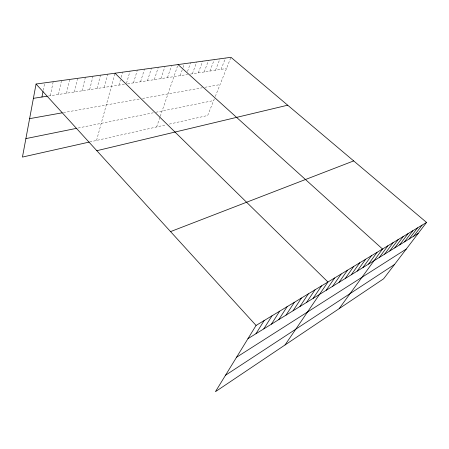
<?xml version="1.0" encoding="UTF-8"?>
<svg xmlns="http://www.w3.org/2000/svg" width="449" height="449" viewBox="0 0 449 449"><rect width="100%" height="100%" fill="white"/><g stroke="black" fill="none" stroke-linecap="round" stroke-linejoin="round"><path stroke-width="0.34" stroke-dasharray="2.25 1.68" d="M43.267 90.266L44.591 83.52M50.31 95.721L53.201 81.684M58.505 94.453L61.496 80.545M66.531 93.218L69.617 79.434M74.394 92L77.576 78.339M82.094 90.81L85.366 77.273M89.643 89.648L92.999 76.229M97.046 88.504L100.481 75.202M104.297 87.381L107.811 74.197M96.546 140.442L115 73.209M118.929 85.125L120.394 79.944M121.129 77.351L122.594 72.171M126.483 83.346L130.03 71.15M133.51 82.874L137.31 70.151M140.576 81.78L144.449 69.174M147.508 80.708L151.436 68.214M154.299 79.664L158.289 67.277M160.961 78.631L165.002 66.357M167.494 77.626L171.585 65.453M156.622 126.955L160.046 116.981M160.248 116.392L178.045 64.566M180.184 75.662L182.833 68.108M183.052 67.479L184.376 63.702M187.53 71.413L190.589 62.849M192.408 73.776L196.679 62.013M198.346 72.861L202.662 61.193M204.183 71.958L208.532 60.385M209.907 71.071L214.296 59.599M215.531 70.207L219.954 58.819M221.06 69.354L225.51 58.061M214.364 98.808L207.685 115.494L168.672 124.255M215.301 96.473L230.966 57.309M89.749 141.968L166.018 124.85M78.154 128.016L153.289 112.794M155.837 112.278L213.662 100.559M63.421 112.609L139.841 98.943M142.563 98.454L202.353 87.763M204.851 87.314L220.049 84.597M48.38 96.019L124.957 84.193M127.606 83.783L187.699 74.506M190.387 74.091L226.487 68.512"/><path stroke-width="0.67" d="M426.55 222.429L256.07 325.441L215.43 391.691L383.62 278.79L426.55 222.429L230.966 57.309L36.06 84.036L22.45 157.071L89.121 142.108M41.942 97.012L43.003 91.618M255.981 333.702L264.158 320.558M263.793 328.876L272.021 315.804M271.398 324.172L279.676 311.179M278.807 319.593L287.124 306.678M286.019 315.131L294.376 302.295M293.051 310.781L301.436 298.029M299.904 306.544L308.317 293.871M306.588 302.413L315.024 289.818M313.105 298.377L321.568 285.867M285.036 344.961L327.944 282.011L115 73.209M326.159 290.312L334.645 277.959M332.675 286.282L341.178 274.013M339.029 282.348L347.537 270.175M345.225 278.52L353.739 266.425M351.27 274.782L359.784 262.772M357.168 271.134L365.682 259.208M362.921 267.576L371.435 255.734M368.545 264.102L377.048 252.338M339.158 308.631L382.531 249.027L178.045 64.566M379.394 257.389L387.88 245.794M384.63 254.151L393.105 242.634M389.749 250.985L398.212 239.553M394.755 247.893L403.208 236.533M399.649 244.862L408.085 233.587M404.442 241.904L412.856 230.707M409.123 239.008L417.519 227.884M413.709 236.174L422.082 225.129M225.516 375.246L394.531 264.461M236.556 357.252L406.278 249.043M247.955 338.669L418.193 233.396M170.547 231.605L353.677 160.91M96.816 150.696L287.691 105.201M25.89 138.606L76.83 128.285M29.606 118.659L62.13 112.839M33.394 98.331L47.094 96.215M36.06 84.036L256.07 325.441"/></g></svg>
